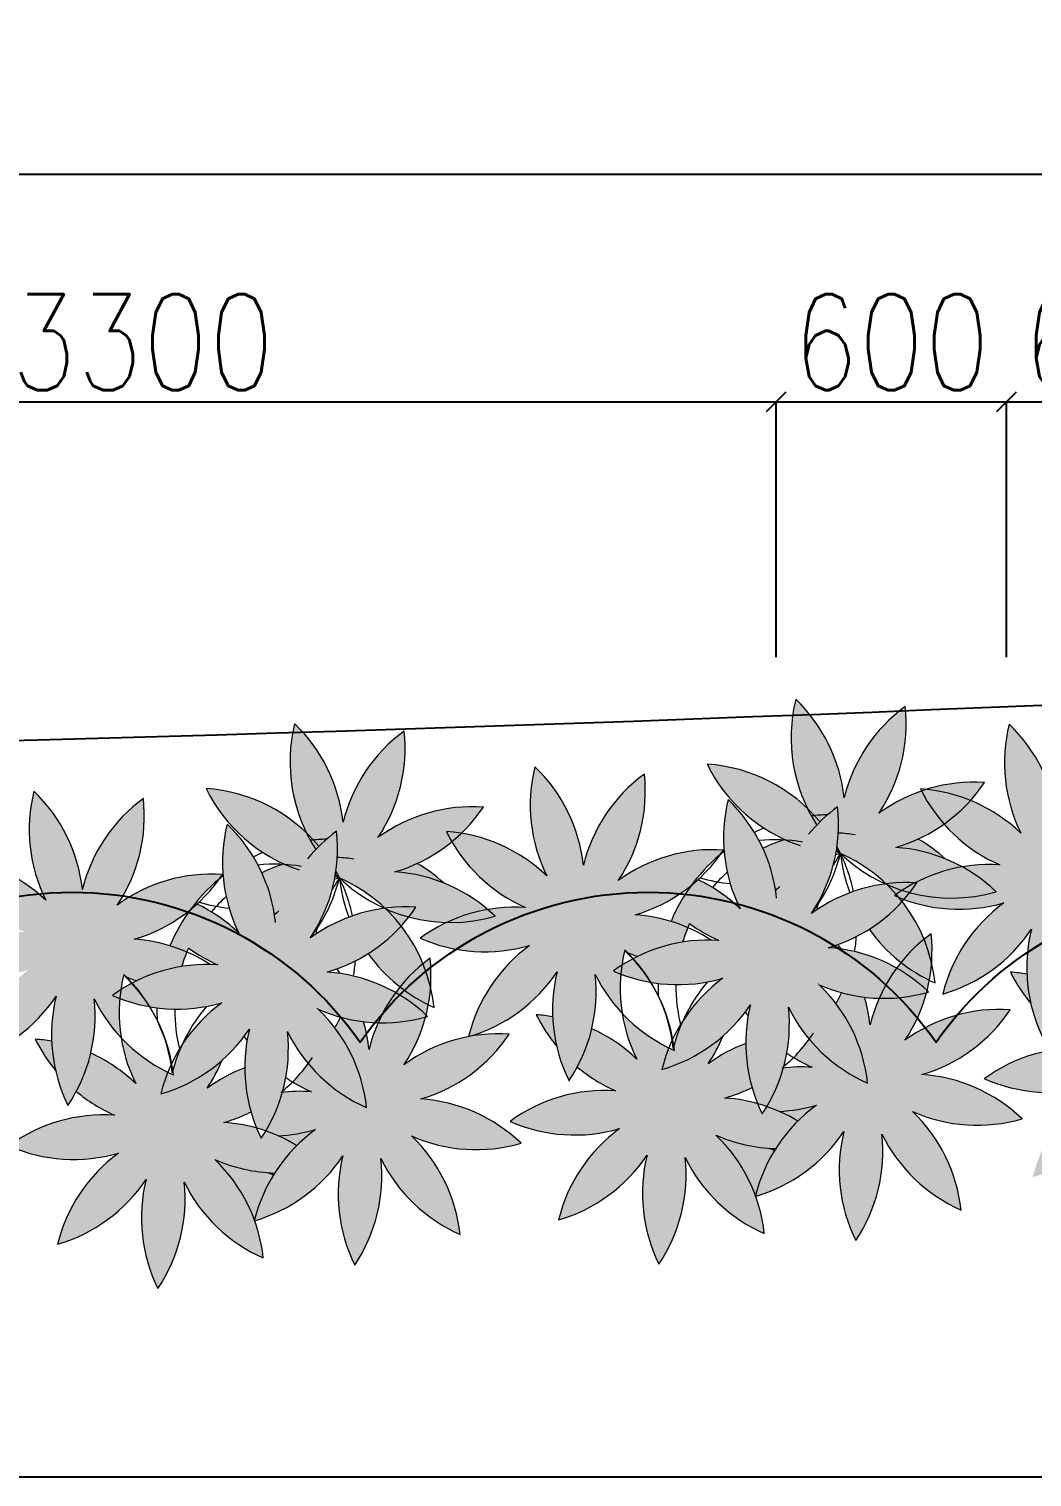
# Model space of a CAD drawing. Extents: x -32840 to 422982, y 280745 to 888746.
# Drawn here: x 80031 to 82644, y 877762 to 881533 of the extents above; entities that cross this region are included whole.
import ezdxf

# ---------------------------------------------------------------- set-up
doc = ezdxf.new("R2010")
doc.units = 0
doc.header["$LTSCALE"] = 1000
doc.header["$PDMODE"] = 3
doc.linetypes.add('CONTINOUS', pattern=[0])
doc.linetypes.add('HIDDEN', pattern=[0.375, 0.25, -0.125])
doc.layers.get('Defpoints').update_dxf_attribs({"linetype": 'HIDDEN'})
doc.layers.add('A-Dim grid', color=3, linetype='Continuous', transparency=0.5)
for name, color, linetype in [('a-drive(base)', 22, 'Continuous'), ('A-Rev', 31, 'Continuous'), ('A-WALL', 7, 'CONTINOUS')]:
    doc.layers.add(name, color=color, linetype=linetype)
doc.layers.add('X-SW$0$Xref-Color$0$12.shrubs & ground covers', color=254, linetype='Continuous', lineweight=0)
doc.styles.add('ROMANS', font='romans.shx', dxfattribs={"width": 0.8})
doc.dimstyles.new('A-Dim Grid', dxfattribs={"dimscale": 100, "dimtxt": 2.5, "dimasz": 0.5, "dimexe": 0, "dimexo": 0, "dimgap": 0.3, "dimtad": 1, "dimdec": 0, "dimlfac": -0.01, "dimzin": 3, "dimdsep": 46, "dimtxsty": 'ROMANS', "dimblk": 'OBLIQUE', "dimcen": 5, "dimclrd": 256, "dimclre": 8, "dimclrt": 4, "dimadec": 0, "dimazin": 0, "dimtfac": 1, "dimtdec": 0, "dimtix": 1, "dimtmove": 1, "dimatfit": 3, "dimfxl": 1, "dimfrac": 2, "dimtolj": 1, "dimtzin": 3, "dimlwd": -1, "dimarcsym": 0})

# ---------------------------------------------------------------- blocks, each defined once
blk = doc.blocks.new('A$C4a14b2df')
at = {"true_color": 0x4d9226}
h = blk.add_hatch(color=87, dxfattribs=at)
h.dxf.hatch_style = 1
h.paths.add_polyline_path([(4949, 10861.2, 0.054447), (4903.5, 10782.8, -0.097304), (4746.5, 10818.5, -0.000367), (4746.3, 10819.1, -0.177195), (4873.4, 10561.7, -0.176327), (4667.2, 10759.5, -0.162535), (4611, 10500.9, 0.01495), (4587.1, 10508.4, -0.158509), (4568.2, 10766.1, -0.176327), (4337.5, 10597.3, -0.035596), (4355.8, 10653.9, 0.009428), (4370.1, 10647.3, 0.006475), (4368.8, 10658, -0.041812), (4392, 10723.8, -0.092047), (4496.6, 10834.8, -0.113986), (4308.8, 10824.4, 0.046078), (4263, 10886, -0.138987), (4485.8, 10933.5, -0.052666), (4409.7, 10977.1, 0.006963), (4405.2, 10966.9, 0.027999), (4361.3, 10982.9, -0.05988), (4413.7, 11076.4, 0.014038), (4431.6, 11091.6, -0.080164), (4541.1, 11015.9, -0.176327), (4510.2, 11300.1, -0.093915), (4600.5, 11173.3, -0.036305), (4654.7, 11194.9, -0.004243), (4661.7, 11194.5, -0.176327), (4455.5, 11392.4, -0.176327), (4717, 11277, 0.029646), (4741.4, 11234, -0.042962), (4795.4, 11281.1, -0.176327), (4727.2, 11003.6, -0.12616), (4919.9, 11080.7, 0.002189), (4923.2, 11079.2, -0.036034), (4963.5, 11034.5, -0.138344), (4771, 10914.5, -0.112612)])
h.paths.add_polyline_path([(4903.1, 11264.6, -0.176327), (5177.5, 11344.3, -0.176327), (4946.9, 11175.6, -0.176327), (5208.3, 11060.2, -0.137211), (4983.3, 11058, 0.018694), (5001.6, 11083.3, 0.048129), (4921.4, 11080.9, 0.08601), (4802.6, 11159.9, 0.011626), (4793.7, 11177.1, 0.062453), (4795.4, 11281.1, 0.019904), (4769.4, 11260.4, 0.019159), (4735, 11258.6, 0.015456), (4717, 11277, -0.176327), (4686.1, 11561.1, -0.176327), (4812.3, 11304.7, -0.176327), (4971.3, 11542.1, -0.176327)])
h.paths.add_polyline_path([(4405.2, 10966.9, 0.025006), (4391.6, 10929.1, 0.074143), (4274.2, 10891.7, -0.016866), (4247.9, 10902, 0.005672), (4241.2, 10908.6, 0.024262), (4233.4, 10868.8, 0.015952), (4211.4, 10853.8, 0.012501), (4230.7, 10845.8, 0.06155), (4234.2, 10743.4, -0.074407), (4163.8, 10845.1, -0.176327), (4095.6, 10567.6, -0.176327), (4064.8, 10851.7, -0.176327), (3834.2, 10682.9, -0.176327), (3993.2, 10920.4, -0.176327), (3708, 10939.4, -0.176327), (3982.5, 11019, -0.176327), (3776.2, 11216.9, -0.176327), (4037.7, 11101.5, -0.176327), (4006.9, 11385.6, -0.176327), (4133, 11129.2, -0.176327), (4292, 11366.7, -0.176327), (4223.8, 11089.1, -0.176327), (4498.3, 11168.8, -0.007844), (4490.8, 11158, 0.062812), (4413.7, 11076.4, -0.09961), (4267.6, 11000.1, -0.085331)])
h.paths.add_polyline_path([(4599, 10482, 0.013408), (4611, 10500.9, -0.053419), (4691.5, 10463, 0.055149), (4634, 10391.3, -0.096485), (4478.2, 10426.7, -0.176327), (4604.4, 10170.2, -0.176327), (4398.1, 10368.1, -0.176327), (4329.9, 10090.5, -0.176327), (4299.1, 10374.6, -0.176327), (4068.5, 10205.9, -0.176327), (4227.5, 10443.3, -0.176327), (3942.3, 10462.3, -0.176327), (4216.8, 10542, -0.070394), (4117.3, 10603.8, 0.064099), (4155, 10703.6, -0.085123), (4272, 10624.5, -0.075089), (4234.2, 10743.4, 0.091085), (4355.8, 10653.9, 0.035596), (4337.5, 10597.3, 0.110208), (4497, 10684.9, -0.04954), (4458.1, 10612.1, -0.067048), (4556.1, 10665.4, 0.069654), (4572.4, 10550.7, -0.045431), (4501.9, 10523, -0.051885), (4587.1, 10508.4, 0.017333)])
h.paths.add_polyline_path([(5275.9, 10468.9, -0.176327), (4990.8, 10487.8, -0.176327), (5116.9, 10231.4, -0.176327), (4910.7, 10429.2, -0.176327), (4842.5, 10151.7, -0.176327), (4811.6, 10435.8, -0.17577), (4581.9, 10267.3, 0.11525), (4478.2, 10426.7, 0.096485), (4634, 10391.3, -0.055149), (4691.5, 10463, 0.053419), (4611, 10500.9, 0.065713), (4654.1, 10601.4, -0.045122), (4729.3, 10603.2, -0.032901), (4680.6, 10628.6, 0.037514), (4721.5, 10676.1, 0.115333), (4873.4, 10561.7, 0.136029), (4791, 10769.1, 0.019091), (4805.7, 10797.4, 0.036512), (4865.5, 10785.6, -0.044186), (4879.8, 10713.3, -0.043966), (4903.5, 10782.8, 0.074868), (5027, 10797.6, -0.082245), (4970.6, 10673.3, -0.176327), (5245.1, 10753, -0.176327), (5014.4, 10584.2, -0.176327)])
h.paths.add_polyline_path([(5028.4, 10802.9, -0.003301), (5027, 10797.6, -0.074868), (4903.5, 10782.8, -0.054447), (4949, 10861.2, -0.05915)])
h.paths.add_polyline_path([(5040.2, 10875.4, -0.027585), (5034.3, 10829.7, -0.052313), (4960.4, 10876, -0.051105), (5020.4, 10936.5, -0.038481)])
h.paths.add_polyline_path([(5020.4, 10936.5, 0.051105), (4960.4, 10876, -0.072007), (4877.7, 10962.6, 0.067302), (4963.5, 11034.5, -0.068141)])
h.paths.add_polyline_path([(5034.3, 10829.7, -0.016413), (5028.4, 10802.9, 0.05915), (4949, 10861.2, -0.011176), (4960.4, 10876, 0.052313)])
h.paths.add_polyline_path([(5040.2, 10875.4, 0.038481), (5020.4, 10936.5, -0.013967), (5038.8, 10950.8, -0.045213)])
h.paths.add_polyline_path([(4308.5, 10824.4, -0.048404), (4230.7, 10845.8, -0.013856), (4233.4, 10868.8, -0.019715), (4261.8, 10885.4, -0.046075)], flags=17)
h.paths.add_polyline_path([(4230.7, 10845.8, -0.012501), (4211.4, 10853.8, -0.015952), (4233.4, 10868.8, 0.013856)], flags=17)
h.paths.add_polyline_path([(4063.4, 10658, -0.058514), (4010.5, 10739.8, -0.025668), (4053.1, 10734.8, 0.046469)], flags=17)
h.paths.add_polyline_path([(4749.4, 11242.1, 0.013105), (4735, 11258.6, -0.019159), (4769.4, 11260.4, 0.0162)], flags=17)
h.paths.add_polyline_path([(4749.4, 11242.1, 0.006836), (4741.4, 11234, -0.01663), (4727.1, 11257.8, -0.004466), (4735, 11258.6, -0.013105)], flags=17)
h.paths.add_polyline_path([(4963.5, 11034.5, 0.036034), (4923.2, 11079.2, 0.038192), (4983.3, 11058, -0.018371)])
h.paths.add_polyline_path([(4983.3, 11058, -0.038192), (4923.2, 11079.2, 0.001468), (4921.4, 11080.9, -0.048129), (5001.6, 11083.3, -0.018694)], flags=17)
h.paths.add_polyline_path([(5075.2, 11146.2, 0.079114), (4947.2, 11175.5, 0.000091), (4947, 11175.6, 0.037365), (5005.4, 11197.4, -0.048342)], flags=17)
h = blk.add_hatch(color=87, dxfattribs=at)
h.dxf.hatch_style = 1
h.paths.add_polyline_path([(3713.9, 10750.4, 0.054447), (3668.4, 10671.9, -0.097304), (3511.3, 10707.6, -0.000367), (3511.1, 10708.2, -0.177195), (3638.3, 10450.8, -0.176327), (3432, 10648.7, -0.162535), (3375.8, 10390.1, 0.01495), (3352, 10397.5, -0.158509), (3333, 10655.2, -0.176327), (3102.4, 10486.5, -0.035596), (3120.6, 10543, 0.009428), (3134.9, 10536.4, 0.006475), (3133.6, 10547.1, -0.041812), (3156.8, 10612.9, -0.092047), (3261.4, 10723.9, -0.113986), (3073.6, 10713.5, 0.046078), (3027.8, 10775.2, -0.138987), (3250.7, 10822.6, -0.052666), (3174.5, 10866.3, 0.006963), (3170.1, 10856, 0.027999), (3126.2, 10872.1, -0.05988), (3178.6, 10965.5, 0.014038), (3196.4, 10980.8, -0.080164), (3305.9, 10905.1, -0.176327), (3275.1, 11189.2, -0.093915), (3365.3, 11062.5, -0.036305), (3419.5, 11084.1, -0.004243), (3426.6, 11083.7, -0.176327), (3220.3, 11281.5, -0.176327), (3481.8, 11166.1, 0.029646), (3506.2, 11123.1, -0.042962), (3560.2, 11170.2, -0.176327), (3492, 10892.7, -0.12616), (3684.7, 10969.8, 0.002189), (3688, 10968.3, -0.036034), (3728.3, 10923.7, -0.138344), (3535.8, 10803.6, -0.112612)])
h.paths.add_polyline_path([(3667.9, 11153.8, -0.176327), (3942.4, 11233.5, -0.176327), (3711.7, 11064.7, -0.176327), (3973.2, 10949.3, -0.137211), (3748.1, 10947.1, 0.018694), (3766.5, 10972.4, 0.048129), (3686.3, 10970, 0.08601), (3567.5, 11049, 0.011626), (3558.5, 11066.3, 0.062453), (3560.2, 11170.2, 0.019904), (3534.2, 11149.5, 0.019159), (3499.9, 11147.7, 0.015456), (3481.8, 11166.1, -0.176327), (3451, 11450.3, -0.176327), (3577.1, 11193.8, -0.176327), (3736.1, 11431.3, -0.176327)])
h.paths.add_polyline_path([(3170.1, 10856, 0.025006), (3156.4, 10818.2, 0.074143), (3039, 10780.9, -0.016866), (3012.8, 10791.1, 0.005672), (3006, 10797.7, 0.024262), (2998.2, 10758, 0.015952), (2976.2, 10742.9, 0.012501), (2995.6, 10735, 0.06155), (2999.1, 10632.6, -0.074407), (2928.7, 10734.2, -0.176327), (2860.5, 10456.7, -0.176327), (2829.6, 10740.8, -0.176327), (2599, 10572.1, -0.176327), (2758, 10809.5, -0.176327), (2472.9, 10828.5, -0.176327), (2747.3, 10908.2, -0.176327), (2541.1, 11106, -0.176327), (2802.5, 10990.7, -0.176327), (2771.7, 11274.8, -0.176327), (2897.9, 11018.3, -0.176327), (3056.9, 11255.8, -0.176327), (2988.7, 10978.3, -0.176327), (3263.1, 11058, -0.007844), (3255.6, 11047.2, 0.062812), (3178.6, 10965.5, -0.09961), (3032.5, 10889.2, -0.085331)])
h.paths.add_polyline_path([(3363.8, 10371.1, 0.013408), (3375.8, 10390.1, -0.053419), (3456.3, 10352.1, 0.055149), (3398.8, 10280.4, -0.096485), (3243.1, 10315.8, -0.176327), (3369.2, 10059.4, -0.176327), (3163, 10257.2, -0.176327), (3094.8, 9979.7, -0.176327), (3063.9, 10263.8, -0.176327), (2833.3, 10095, -0.176327), (2992.3, 10332.5, -0.176327), (2707.2, 10351.5, -0.176327), (2981.6, 10431.2, -0.070394), (2882.2, 10493, 0.064099), (2919.8, 10592.8, -0.085123), (3036.8, 10513.6, -0.075089), (2999.1, 10632.6, 0.091085), (3120.6, 10543, 0.035596), (3102.4, 10486.5, 0.110208), (3261.9, 10574.1, -0.04954), (3222.9, 10501.2, -0.067048), (3320.9, 10554.5, 0.069654), (3337.3, 10439.8, -0.045431), (3266.7, 10412.2, -0.051885), (3352, 10397.5, 0.017333)])
h.paths.add_polyline_path([(4040.7, 10358, -0.176327), (3755.6, 10377, -0.176327), (3881.7, 10120.6, -0.176327), (3675.5, 10318.4, -0.176327), (3607.3, 10040.9, -0.176327), (3576.5, 10325, -0.17577), (3346.7, 10156.5, 0.11525), (3243.1, 10315.8, 0.096485), (3398.8, 10280.4, -0.055149), (3456.3, 10352.1, 0.053419), (3375.8, 10390.1, 0.065713), (3418.9, 10490.6, -0.045122), (3494.1, 10492.3, -0.032901), (3445.5, 10517.8, 0.037514), (3486.3, 10565.2, 0.115333), (3638.3, 10450.8, 0.136029), (3555.8, 10658.2, 0.019091), (3570.5, 10686.5, 0.036512), (3630.3, 10674.8, -0.044186), (3644.7, 10602.5, -0.043966), (3668.4, 10671.9, 0.074868), (3791.9, 10686.8, -0.082245), (3735.5, 10562.4, -0.176327), (4009.9, 10642.1, -0.176327), (3779.3, 10473.4, -0.176327)])
h.paths.add_polyline_path([(3793.3, 10692.1, -0.003301), (3791.9, 10686.8, -0.074868), (3668.4, 10671.9, -0.054447), (3713.9, 10750.4, -0.05915)])
h.paths.add_polyline_path([(3805, 10764.6, -0.027585), (3799.1, 10718.9, -0.052313), (3725.3, 10765.2, -0.051105), (3785.2, 10825.7, -0.038481)])
h.paths.add_polyline_path([(3785.2, 10825.7, 0.051105), (3725.3, 10765.2, -0.072007), (3642.6, 10851.7, 0.067302), (3728.3, 10923.7, -0.068141)])
h.paths.add_polyline_path([(3799.1, 10718.9, -0.016413), (3793.3, 10692.1, 0.05915), (3713.9, 10750.4, -0.011176), (3725.3, 10765.2, 0.052313)])
h.paths.add_polyline_path([(3805, 10764.6, 0.038481), (3785.2, 10825.7, -0.013967), (3803.7, 10840, -0.045213)])
h.paths.add_polyline_path([(3073.4, 10713.5, -0.048404), (2995.6, 10735, -0.013856), (2998.2, 10758, -0.019715), (3026.7, 10774.6, -0.046075)], flags=17)
h.paths.add_polyline_path([(2995.6, 10735, -0.012501), (2976.2, 10742.9, -0.015952), (2998.2, 10758, 0.013856)], flags=17)
h.paths.add_polyline_path([(2828.3, 10547.2, -0.058514), (2775.4, 10629, -0.025668), (2817.9, 10624, 0.046469)], flags=17)
h.paths.add_polyline_path([(3514.3, 11131.2, 0.013105), (3499.9, 11147.7, -0.019159), (3534.2, 11149.5, 0.0162)], flags=17)
h.paths.add_polyline_path([(3514.3, 11131.2, 0.006836), (3506.2, 11123.1, -0.01663), (3491.9, 11146.9, -0.004466), (3499.9, 11147.7, -0.013105)], flags=17)
h.paths.add_polyline_path([(3728.3, 10923.7, 0.036034), (3688, 10968.3, 0.038192), (3748.1, 10947.1, -0.018371)])
h.paths.add_polyline_path([(3748.1, 10947.1, -0.038192), (3688, 10968.3, 0.001468), (3686.3, 10970, -0.048129), (3766.5, 10972.4, -0.018694)], flags=17)
h.paths.add_polyline_path([(3840.1, 11035.4, 0.079114), (3712, 11064.7, 0.000091), (3711.9, 11064.7, 0.037365), (3770.3, 11086.6, -0.048342)], flags=17)
h = blk.add_hatch(color=87, dxfattribs=at)
h.dxf.hatch_style = 1
h.paths.add_polyline_path([(2408.8, 10686.8, 0.054447), (2363.3, 10608.3, -0.097304), (2206.2, 10644, -0.000367), (2206.1, 10644.6, -0.177195), (2333.2, 10387.2, -0.176327), (2127, 10585.1, -0.162535), (2070.8, 10326.5, 0.01495), (2046.9, 10334, -0.158509), (2028, 10591.7, -0.176327), (1797.3, 10422.9, -0.035596), (1815.6, 10479.4, 0.009428), (1829.9, 10472.8, 0.006475), (1828.6, 10483.6, -0.041812), (1851.8, 10549.3, -0.092047), (1956.3, 10660.4, -0.113986), (1768.6, 10649.9, 0.046078), (1722.8, 10711.6, -0.138987), (1945.6, 10759, -0.052666), (1869.5, 10802.7, 0.006963), (1865, 10792.4, 0.027999), (1821.1, 10808.5, -0.05988), (1873.5, 10901.9, 0.014038), (1891.3, 10917.2, -0.080164), (2000.9, 10841.5, -0.176327), (1970, 11125.6, -0.093915), (2060.3, 10998.9, -0.036305), (2114.4, 11020.5, -0.004243), (2121.5, 11020.1, -0.176327), (1915.3, 11217.9, -0.176327), (2176.7, 11102.6, 0.029646), (2201.2, 11059.5, -0.042962), (2255.2, 11106.6, -0.176327), (2187, 10829.1, -0.12616), (2379.6, 10906.2, 0.002189), (2383, 10904.7, -0.036034), (2423.3, 10860.1, -0.138344), (2230.8, 10740.1, -0.112612)])
h.paths.add_polyline_path([(2362.9, 11090.2, -0.176327), (2637.3, 11169.9, -0.176327), (2406.7, 11001.1, -0.176327), (2668.1, 10885.7, -0.137211), (2443.1, 10883.5, 0.018694), (2461.4, 10908.8, 0.048129), (2381.2, 10906.4, 0.08601), (2262.4, 10985.5, 0.011626), (2253.4, 11002.7, 0.062453), (2255.2, 11106.6, 0.019904), (2229.2, 11085.9, 0.019159), (2194.8, 11084.1, 0.015456), (2176.7, 11102.6, -0.176327), (2145.9, 11386.7, -0.176327), (2272.1, 11130.2, -0.176327), (2431.1, 11367.7, -0.176327)])
h.paths.add_polyline_path([(1865, 10792.4, 0.025006), (1851.4, 10754.6, 0.074143), (1734, 10717.3, -0.016866), (1707.7, 10727.5, 0.005672), (1700.9, 10734.2, 0.024262), (1693.2, 10694.4, 0.015952), (1671.2, 10679.3, 0.012501), (1690.5, 10671.4, 0.06155), (1694, 10569, -0.074407), (1623.6, 10670.6, -0.176327), (1555.4, 10393.1, -0.176327), (1524.6, 10677.2, -0.176327), (1294, 10508.5, -0.176327), (1453, 10745.9, -0.176327), (1167.8, 10764.9, -0.176327), (1442.3, 10844.6, -0.176327), (1236, 11042.4, -0.176327), (1497.5, 10927.1, -0.176327), (1466.7, 11211.2, -0.176327), (1592.8, 10954.7, -0.176327), (1751.8, 11192.2, -0.176327), (1683.6, 10914.7, -0.176327), (1958.1, 10994.4, -0.007844), (1950.6, 10983.6, 0.062812), (1873.5, 10901.9, -0.09961), (1727.4, 10825.6, -0.085331)])
h.paths.add_polyline_path([(2058.8, 10307.5, 0.013408), (2070.8, 10326.5, -0.053419), (2151.3, 10288.5, 0.055149), (2093.8, 10216.9, -0.096485), (1938, 10252.2, -0.176327), (2064.1, 9995.8, -0.176327), (1857.9, 10193.6, -0.176327), (1789.7, 9916.1, -0.176327), (1758.9, 10200.2, -0.176327), (1528.2, 10031.4, -0.176327), (1687.3, 10268.9, -0.176327), (1402.1, 10287.9, -0.176327), (1676.5, 10367.6, -0.070394), (1577.1, 10429.4, 0.064099), (1614.8, 10529.2, -0.085123), (1731.8, 10450, -0.075089), (1694, 10569, 0.091085), (1815.6, 10479.4, 0.035596), (1797.3, 10422.9, 0.110208), (1956.8, 10510.5, -0.04954), (1917.9, 10437.7, -0.067048), (2015.9, 10490.9, 0.069654), (2032.2, 10376.2, -0.045431), (1961.7, 10348.6, -0.051885), (2046.9, 10334, 0.017333)])
h.paths.add_polyline_path([(2735.7, 10294.4, -0.176327), (2450.5, 10313.4, -0.176327), (2576.7, 10057, -0.176327), (2370.5, 10254.8, -0.176327), (2302.2, 9977.3, -0.176327), (2271.4, 10261.4, -0.17577), (2041.7, 10092.9, 0.11525), (1938, 10252.2, 0.096485), (2093.8, 10216.9, -0.055149), (2151.3, 10288.5, 0.053419), (2070.8, 10326.5, 0.065713), (2113.9, 10427, -0.045122), (2189.1, 10428.8, -0.032901), (2140.4, 10454.2, 0.037514), (2181.3, 10501.6, 0.115333), (2333.2, 10387.2, 0.136029), (2250.8, 10594.6, 0.019091), (2265.5, 10622.9, 0.036512), (2325.2, 10611.2, -0.044186), (2339.6, 10538.9, -0.043966), (2363.3, 10608.3, 0.074868), (2486.8, 10623.2, -0.082245), (2430.4, 10498.8, -0.176327), (2704.9, 10578.5, -0.176327), (2474.2, 10409.8, -0.176327)])
h.paths.add_polyline_path([(2488.2, 10628.5, -0.003301), (2486.8, 10623.2, -0.074868), (2363.3, 10608.3, -0.054447), (2408.8, 10686.8, -0.05915)])
h.paths.add_polyline_path([(2500, 10701, -0.027585), (2494.1, 10655.3, -0.052313), (2420.2, 10701.6, -0.051105), (2480.2, 10762.1, -0.038481)])
h.paths.add_polyline_path([(2480.2, 10762.1, 0.051105), (2420.2, 10701.6, -0.072007), (2337.5, 10788.1, 0.067302), (2423.3, 10860.1, -0.068141)])
h.paths.add_polyline_path([(2494.1, 10655.3, -0.016413), (2488.2, 10628.5, 0.05915), (2408.8, 10686.8, -0.011176), (2420.2, 10701.6, 0.052313)])
h.paths.add_polyline_path([(2500, 10701, 0.038481), (2480.2, 10762.1, -0.013967), (2498.6, 10776.4, -0.045213)])
h.paths.add_polyline_path([(1768.3, 10650, -0.048404), (1690.5, 10671.4, -0.013856), (1693.2, 10694.4, -0.019715), (1721.6, 10711, -0.046075)], flags=17)
h.paths.add_polyline_path([(1690.5, 10671.4, -0.012501), (1671.2, 10679.3, -0.015952), (1693.2, 10694.4, 0.013856)], flags=17)
h.paths.add_polyline_path([(1523.2, 10483.6, -0.058514), (1470.3, 10565.4, -0.025668), (1512.9, 10560.4, 0.046469)], flags=17)
h.paths.add_polyline_path([(2209.2, 11067.6, 0.013105), (2194.8, 11084.1, -0.019159), (2229.2, 11085.9, 0.0162)], flags=17)
h.paths.add_polyline_path([(2209.2, 11067.6, 0.006836), (2201.2, 11059.5, -0.01663), (2186.8, 11083.3, -0.004466), (2194.8, 11084.1, -0.013105)], flags=17)
h.paths.add_polyline_path([(2423.3, 10860.1, 0.036034), (2383, 10904.7, 0.038192), (2443.1, 10883.5, -0.018371)])
h.paths.add_polyline_path([(2443.1, 10883.5, -0.038192), (2383, 10904.7, 0.001468), (2381.2, 10906.4, -0.048129), (2461.4, 10908.8, -0.018694)], flags=17)
h.paths.add_polyline_path([(2535, 10971.8, 0.079114), (2407, 11001.1, 0.000091), (2406.8, 11001.2, 0.037365), (2465.2, 11023, -0.048342)], flags=17)
for p in [(10253.2, 9425.4), (1500, 9425.4)]:
    blk.add_line(p, (1300, 9425.4))
at = {"layer": 'X-SW$0$Xref-Color$0$12.shrubs & ground covers'}
for centre, radius, start, end in [((3856.7, 11350.5), 417.8, 166.1924, 212.9848), ((3161.8, 11148.8), 417.8, 6.1924, 46.1924), ((3982.8, 11094.1), 417.8, 126.1924, 166.1924), ((3320.8, 11386.2), 417.8, 326.1924, 6.1924), ((2551.6, 11287), 417.8, 166.1924, 212.9848), ((1856.7, 11085.2), 417.8, 6.1924, 46.1924), ((2677.8, 11030.5), 417.8, 126.1924, 166.1924), ((2015.7, 11322.6), 417.8, 326.1924, 6.1924), ((4412.6, 11285.9), 417.8, 166.1924, 206.1924), ((3717.7, 11084.1), 417.8, 6.1924, 46.1924), ((3177.4, 11175.1), 417.8, 166.1924, 206.1924), ((2482.5, 10973.3), 417.8, 6.1924, 46.1924), ((3192.6, 10864.6), 417.8, 39.6471, 86.1924), ((3595.2, 11465.9), 417.8, 206.1924, 251.4986), ((3303.6, 10918.6), 417.8, 126.1924, 166.1924), ((2641.5, 11210.7), 417.8, 326.1924, 6.1924), ((1872.4, 11111.5), 417.8, 166.1924, 206.1924), ((1177.5, 10909.7), 417.8, 6.1924, 46.1924), ((1887.5, 10801.1), 417.8, 39.6471, 86.1924), ((2290.2, 11402.3), 417.8, 206.1924, 251.4986), ((3914.6, 10816.6), 417.8, 86.1924, 126.1924), ((3595.2, 11465.9), 417.8, 286.1924, 326.1924), ((3748.5, 10800), 417.8, 46.1924, 86.1924), ((4151.1, 11401.3), 417.8, 206.1924, 246.1924), ((1998.5, 10855), 417.8, 126.1924, 166.1924), ((1336.5, 11147.1), 417.8, 326.1924, 6.1924), ((2609.6, 10753), 417.8, 86.1924, 126.1924), ((2290.2, 11402.3), 417.8, 286.1924, 326.1924), ((3680.8, 11089.5), 417.8, 166.1924, 206.1924), ((2985.9, 10887.7), 417.8, 6.1924, 46.1924), ((3806.9, 10833.1), 417.8, 126.1924, 140.4795), ((3144.9, 11125.2), 417.8, 326.1924, 6.1924), ((2375.7, 11025.9), 417.8, 166.1924, 206.1924), ((1680.8, 10824.1), 417.8, 6.1924, 46.1924), ((3541, 10700.8), 448.7, 90.8641, 96.278), ((2501.9, 10769.5), 417.8, 126.1924, 140.4795), ((2235.9, 10637.3), 448.7, 90.8641, 96.278), ((1839.8, 11061.6), 417.8, 326.1924, 6.1924), ((2513.3, 10689.2), 417.8, 46.1924, 86.1924), ((2916, 11290.4), 417.8, 206.1924, 246.1924), ((3541, 10700.8), 448.7, 112.6188, 116.1148), ((3541, 10700.8), 402, 107.0448, 115.9029), ((3541, 10700.8), 402, 80.7608, 86.9948), ((3541, 10700.8), 448.7, 48.1985, 59.269), ((2235.9, 10637.3), 448.7, 112.6188, 116.1148), ((3235.4, 10641.1), 417.8, 86.1924, 126.1924), ((2916, 11290.4), 417.8, 286.1924, 326.1924), ((3541, 10700.8), 448.7, 128.0321, 157.5658), ((3398.8, 10666.8), 417.8, 80.3349, 95.9472), ((3161.8, 11148.8), 417.8, 322.1588, 346.1924), ((3914.6, 10816.6), 417.8, 146.1924, 151.1203), ((3684, 10647.8), 417.8, 106.1924, 107.9903), ((3398.8, 10666.8), 417.8, 6.1924, 67.8257), ((3856.7, 11350.5), 417.8, 224.2464, 286.1924), ((3192.6, 10864.6), 417.8, 11.8096, 28.8567), ((3982.8, 11094.1), 417.8, 186.1924, 200.6655), ((3684, 10647.8), 417.8, 46.1924, 86.1924), ((3541, 10700.8), 402, 64.8221, 64.843), ((1208.3, 10625.6), 417.8, 46.1924, 86.1924), ((2093.8, 10603.2), 417.8, 80.3349, 95.9472), ((2235.9, 10637.3), 402, 107.0448, 115.9029), ((2235.9, 10637.3), 402, 80.7608, 86.9948), ((2235.9, 10637.3), 448.7, 48.1985, 59.269), ((3954.7, 10602.2), 417.8, 86.1924, 126.1924), ((1930.3, 10577.5), 417.8, 86.1924, 126.1924), ((1610.9, 11226.8), 417.8, 286.1924, 326.1924), ((2235.9, 10637.3), 448.7, 128.0321, 157.5658), ((1856.7, 11085.2), 417.8, 322.1588, 346.1924), ((2609.6, 10753), 417.8, 146.1924, 151.1203), ((2378.9, 10584.2), 417.8, 106.1924, 107.9903), ((2093.8, 10603.2), 417.8, 6.1924, 67.8257), ((2551.6, 11287), 417.8, 224.2464, 286.1924), ((1887.5, 10801.1), 417.8, 11.8096, 28.8567), ((2677.8, 11030.5), 417.8, 186.1924, 200.6655), ((2378.9, 10584.2), 417.8, 46.1924, 86.1924), ((2235.9, 10637.3), 402, 64.8221, 64.843), ((3016.7, 10603.6), 417.8, 46.1924, 64.5255), ((3320.8, 11386.2), 417.8, 253.4542, 264.4465), ((3541, 10700.8), 402, 131.8658, 139.7829), ((3738.7, 10555.5), 417.8, 86.1924, 126.1924), ((3419.3, 11204.9), 417.8, 286.1924, 326.1924), ((2235.9, 10637.3), 402, 131.8658, 139.7829), ((3684, 10647.8), 417.8, 130.9929, 133.0964), ((3876.7, 11321.6), 417.8, 246.1924, 286.1924), ((1711.7, 10540), 417.8, 46.1924, 64.5255), ((2015.7, 11322.6), 417.8, 253.4542, 264.4465), ((2378.9, 10584.2), 417.8, 130.9929, 133.0964), ((2433.7, 10491.9), 417.8, 86.1924, 126.1924), ((2114.3, 11141.3), 417.8, 286.1924, 326.1924), ((2719.6, 10491.3), 417.8, 86.1924, 126.1924), ((3914.6, 10816.6), 417.8, 165.1904, 168.1609), ((4239.9, 10583.2), 417.8, 126.1924, 166.1924), ((2609.6, 10753), 417.8, 165.1904, 168.1609), ((3004.7, 10472.4), 417.8, 57.1825, 86.1924), ((3541, 10700.8), 402, 155.6997, 163.0252), ((3419.3, 11204.9), 417.8, 234.1335, 246.1924), ((1699.7, 10408.8), 417.8, 57.1825, 86.1924), ((2641.5, 11210.7), 417.8, 246.1924, 286.1924), ((3222.9, 10405.8), 417.8, 86.1924, 126.1924), ((3192.6, 10864.6), 417.8, 350.1741, 355.6122), ((3982.8, 11094.1), 417.8, 215.4665, 246.1924), ((4050.4, 10502.8), 417.8, 126.1924, 166.1924), ((3388.3, 10794.9), 417.8, 326.1924, 6.1924), ((3717.7, 11084.1), 417.8, 286.1924, 326.1924), ((4470.5, 10752), 417.8, 166.1924, 206.1924), ((2235.9, 10637.3), 402, 155.6997, 163.0252), ((2114.3, 11141.3), 417.8, 234.1335, 246.1924), ((2677.8, 11030.5), 417.8, 215.4665, 246.1924), ((3004.7, 10472.4), 417.8, 126.1924, 166.1924), ((3411.7, 10698), 417.8, 166.1924, 206.1924), ((2716.8, 10496.2), 417.8, 6.1924, 46.1924), ((2719.6, 10491.3), 417.8, 6.1924, 46.1924), ((3177.4, 11175.1), 417.8, 246.1924, 250.6528), ((3508.1, 10386.8), 417.8, 46.1924, 86.1924), ((3229.3, 10557.4), 417.8, 35.4997, 37.498), ((1917.9, 10342.2), 417.8, 86.1924, 126.1924), ((1924.3, 10493.8), 417.8, 35.4997, 37.498), ((1887.5, 10801.1), 417.8, 350.1741, 355.6122), ((2745.3, 10439.2), 417.8, 126.1924, 166.1924), ((2083.3, 10731.3), 417.8, 326.1924, 6.1924), ((2106.7, 10634.4), 417.8, 166.1924, 206.1924), ((1411.7, 10432.7), 417.8, 6.1924, 46.1924), ((1414.5, 10427.7), 417.8, 6.1924, 46.1924), ((1872.4, 11111.5), 417.8, 246.1924, 250.6528), ((2203, 10323.2), 417.8, 46.1924, 86.1924), ((2482.5, 10973.3), 417.8, 286.1924, 326.1924), ((3235.4, 10641.1), 417.8, 166.1924, 206.1924), ((2513.3, 10689.2), 417.8, 326.1924, 6.1924), ((3303.6, 10918.6), 417.8, 206.1924, 246.1924), ((3144.9, 11125.2), 417.8, 246.1924, 286.1924), ((3541, 10700.8), 448.7, 178.7419, 182.8713), ((3508.1, 10386.8), 417.8, 126.1924, 166.1924), ((3537.8, 10441.6), 417.8, 139.2237, 166.1924), ((3924.2, 10759.2), 417.8, 186.7816, 186.9853), ((3914.6, 10816.6), 417.8, 195.0327, 195.1169), ((4385.4, 10924.2), 417.8, 206.1924, 219.5875), ((3982.8, 10323), 417.8, 80.311, 86.1924), ((1177.5, 10909.7), 417.8, 286.1924, 326.1924), ((1930.3, 10577.5), 417.8, 166.1924, 206.1924), ((1208.3, 10625.6), 417.8, 326.1924, 6.1924), ((1998.5, 10855), 417.8, 206.1924, 246.1924), ((1839.8, 11061.6), 417.8, 246.1924, 286.1924), ((3541, 10700.8), 402, 179.0629, 194.4097), ((3222.9, 10405.8), 417.8, 6.1924, 46.1924), ((3680.8, 11089.5), 417.8, 246.1924, 286.1924), ((3192.6, 10864.6), 417.8, 330.39, 334.7648), ((3229.3, 10557.4), 417.8, 6.1924, 16.3124), ((2235.9, 10637.3), 448.7, 178.7419, 182.8713), ((2203, 10323.2), 417.8, 126.1924, 166.1924), ((2232.8, 10378), 417.8, 139.2237, 166.1924), ((2235.9, 10637.3), 402, 179.0629, 194.4097), ((2619.2, 10695.6), 417.8, 186.7816, 186.9853), ((2609.6, 10753), 417.8, 195.0327, 195.1169), ((1917.9, 10342.2), 417.8, 6.1924, 46.1924), ((2375.7, 11025.9), 417.8, 246.1924, 286.1924), ((2985.9, 10887.7), 417.8, 286.1924, 326.1924), ((3662.8, 10874.6), 417.8, 214.7674, 216.4995), ((3738.7, 10555.5), 417.8, 166.1924, 206.1924), ((3016.7, 10603.6), 417.8, 326.1924, 6.1924), ((3806.9, 10833.1), 417.8, 206.1924, 246.1924), ((3982.2, 10225.3), 417.8, 86.1924, 126.1924), ((3662.8, 10874.6), 417.8, 286.1924, 326.1924), ((1887.5, 10801.1), 417.8, 330.39, 334.7648), ((1924.3, 10493.8), 417.8, 6.1924, 16.3124), ((3150.2, 10813.4), 417.8, 206.1924, 219.5875), ((2747.6, 10212.1), 417.8, 80.311, 86.1924), ((1845.2, 10749.8), 417.8, 206.1924, 219.5875), ((1442.6, 10148.5), 417.8, 80.311, 86.1924), ((1680.8, 10824.1), 417.8, 286.1924, 326.1924), ((2357.7, 10811), 417.8, 214.7674, 216.4995), ((2433.7, 10491.9), 417.8, 166.1924, 206.1924), ((1711.7, 10540), 417.8, 326.1924, 6.1924), ((2501.9, 10769.5), 417.8, 206.1924, 246.1924), ((2677.1, 10161.7), 417.8, 86.1924, 126.1924), ((2357.7, 10811), 417.8, 286.1924, 326.1924), ((2747.6, 10212.1), 417.8, 46.1924, 65.6542), ((2875.8, 10733.7), 417.8, 326.1924, 337.537), ((3150.2, 10813.4), 417.8, 310.2081, 326.1924), ((1442.6, 10148.5), 417.8, 46.1924, 65.6542), ((3469.6, 10164.1), 417.8, 110.8491, 126.1924), ((3662.8, 10874.6), 417.8, 235.7746, 246.1924), ((4189, 10125.2), 417.8, 86.1924, 126.1924), ((1570.7, 10670.1), 417.8, 326.1924, 337.537), ((2164.6, 10100.5), 417.8, 110.8491, 126.1924), ((1845.2, 10749.8), 417.8, 310.2081, 326.1924), ((3150.2, 10813.4), 417.8, 230.0858, 246.1924), ((3466.4, 10075.5), 417.8, 86.1924, 97.0895), ((2357.7, 10811), 417.8, 235.7746, 246.1924), ((3751.5, 10056.5), 417.8, 46.1924, 86.1924), ((4111, 10844.6), 417.8, 246.1924, 286.1924), ((1845.2, 10749.8), 417.8, 230.0858, 246.1924), ((2161.3, 10011.9), 417.8, 86.1924, 97.0895), ((2446.5, 9992.9), 417.8, 46.1924, 86.1924), ((2953.9, 10014.3), 417.8, 86.1924, 126.1924), ((3150.2, 10813.4), 417.8, 286.1924, 296.5972), ((3239, 9995.3), 417.8, 58.6548, 86.1924), ((1648.8, 9950.7), 417.8, 86.1924, 126.1924), ((1845.2, 10749.8), 417.8, 286.1924, 296.5972), ((3751.5, 10056.5), 417.8, 126.1924, 166.1924), ((3388.3, 10794.9), 417.8, 272.6504, 286.1924), ((3924.2, 10759.2), 417.8, 246.1924, 286.1924), ((3466.4, 10075.5), 417.8, 6.1924, 46.1924), ((1934, 9931.7), 417.8, 58.6548, 86.1924), ((2875.8, 10733.7), 417.8, 246.1924, 286.1924), ((3239, 9995.3), 417.8, 126.1924, 166.1924), ((2446.5, 9992.9), 417.8, 126.1924, 166.1924), ((2083.3, 10731.3), 417.8, 272.6504, 286.1924), ((2619.2, 10695.6), 417.8, 246.1924, 286.1924), ((2161.3, 10011.9), 417.8, 6.1924, 46.1924), ((2953.9, 10014.3), 417.8, 6.1924, 46.1924), ((3411.7, 10698), 417.8, 246.1924, 268.2369), ((3229.3, 10557.4), 417.8, 286.1924, 326.1924), ((3982.2, 10225.3), 417.8, 166.1924, 206.1924), ((3260.2, 10273.3), 417.8, 326.1924, 6.1924), ((4050.4, 10502.8), 417.8, 206.1924, 246.1924), ((1570.7, 10670.1), 417.8, 246.1924, 286.1924), ((1934, 9931.7), 417.8, 126.1924, 166.1924), ((1924.3, 10493.8), 417.8, 286.1924, 326.1924), ((2677.1, 10161.7), 417.8, 166.1924, 206.1924), ((2716.8, 10496.2), 417.8, 286.1924, 326.1924), ((3469.6, 10164.1), 417.8, 166.1924, 206.1924), ((2747.6, 10212.1), 417.8, 326.1924, 6.1924), ((3537.8, 10441.6), 417.8, 206.1924, 246.1924), ((3541, 10700.8), 448.7, 249.2031, 251.1703), ((1648.8, 9950.7), 417.8, 6.1924, 46.1924), ((2106.7, 10634.4), 417.8, 246.1924, 268.2369), ((2235.9, 10637.3), 448.7, 249.2031, 251.1703), ((1955.1, 10209.7), 417.8, 326.1924, 6.1924), ((2745.3, 10439.2), 417.8, 206.1924, 246.1924), ((1411.7, 10432.7), 417.8, 286.1924, 326.1924), ((2164.6, 10100.5), 417.8, 166.1924, 206.1924), ((1442.6, 10148.5), 417.8, 326.1924, 6.1924), ((2232.8, 10378), 417.8, 206.1924, 246.1924)]:
    blk.add_arc(centre, radius, start, end, dxfattribs=at)
blk = doc.blocks.new('_Oblique')
at = {"color": 0, "linetype": 'ByBlock', "lineweight": -2}
blk.add_line((-0.5, -0.5), (0.5, 0.5), dxfattribs=at)
at = {"color": 0, "linetype": 'ByBlock'}
blk.add_line((-0.5, -0.5), (0.5, 0.5), dxfattribs=at)
blk = doc.blocks.new('*D1390')
at = {"layer": 'A-Dim grid', "color": 8, "lineweight": -2, "transparency": 16777216}
for p, q in [((78677.6, 879897.5, 0), (78677.6, 880562, 0)), ((81977.6, 879897.5, 0), (81977.6, 880562, 0))]:
    blk.add_line(p, q, dxfattribs=at)
at = {"layer": 'A-Dim grid', "transparency": 16777216}
blk.add_line((78677.6, 880562, 0), (81977.6, 880562, 0), dxfattribs=at)
at = {"layer": 'Defpoints', "color": 0, "transparency": 16777216}
for p in [(81977.6, 880562, 0), (78677.6, 879897.5, 0), (81977.6, 879897.5, 0)]:
    blk.add_point(p, dxfattribs=at)
at = {"layer": 'A-Dim grid', "transparency": 16777216, "xscale": 50, "yscale": 50, "zscale": 50, "rotation": 180}
blk.add_blockref('_Oblique', (78677.6, 880562, 0), dxfattribs=at)
at = {"layer": 'A-Dim grid', "transparency": 16777216, "xscale": 50, "yscale": 50, "zscale": 50}
blk.add_blockref('_Oblique', (81977.6, 880562, 0), dxfattribs=at)
at = {"layer": 'A-Dim grid', "color": 4, "transparency": 16777216, "insert": (80327.6, 880717, 0), "char_height": 250, "attachment_point": 5, "style": 'ROMANS'}
blk.add_mtext('\\A1;3300', dxfattribs=at)
blk = doc.blocks.new('*D1391')
at = {"layer": 'A-Dim grid', "color": 8, "lineweight": -2, "transparency": 16777216}
for p, q in [((81977.6, 879897.5, 0), (81977.6, 880562, 0)), ((82577.6, 879897.5, 0), (82577.6, 880562, 0))]:
    blk.add_line(p, q, dxfattribs=at)
at = {"layer": 'A-Dim grid', "transparency": 16777216}
blk.add_line((81977.6, 880562, 0), (82577.6, 880562, 0), dxfattribs=at)
at = {"layer": 'Defpoints', "color": 0, "transparency": 16777216}
for p in [(82577.6, 880562, 0), (81977.6, 879897.5, 0), (82577.6, 879897.5, 0)]:
    blk.add_point(p, dxfattribs=at)
at = {"layer": 'A-Dim grid', "transparency": 16777216, "xscale": 50, "yscale": 50, "zscale": 50, "rotation": 180}
blk.add_blockref('_Oblique', (81977.6, 880562, 0), dxfattribs=at)
at = {"layer": 'A-Dim grid', "transparency": 16777216, "xscale": 50, "yscale": 50, "zscale": 50}
blk.add_blockref('_Oblique', (82577.6, 880562, 0), dxfattribs=at)
at = {"layer": 'A-Dim grid', "color": 4, "transparency": 16777216, "insert": (82277.6, 880717, 0), "char_height": 250, "attachment_point": 5, "style": 'ROMANS'}
blk.add_mtext('\\A1;600', dxfattribs=at)
blk = doc.blocks.new('*D1392')
at = {"layer": 'A-Dim grid', "color": 8, "lineweight": -2, "transparency": 16777216}
for p, q in [((82577.6, 879897.5, 0), (82577.6, 880562, 0)), ((83177.6, 879897.5, 0), (83177.6, 880562, 0))]:
    blk.add_line(p, q, dxfattribs=at)
at = {"layer": 'A-Dim grid', "transparency": 16777216}
blk.add_line((82577.6, 880562, 0), (83177.6, 880562, 0), dxfattribs=at)
at = {"layer": 'Defpoints', "color": 0, "transparency": 16777216}
for p in [(83177.6, 880562, 0), (82577.6, 879897.5, 0), (83177.6, 879897.5, 0)]:
    blk.add_point(p, dxfattribs=at)
at = {"layer": 'A-Dim grid', "transparency": 16777216, "xscale": 50, "yscale": 50, "zscale": 50, "rotation": 180}
blk.add_blockref('_Oblique', (82577.6, 880562, 0), dxfattribs=at)
at = {"layer": 'A-Dim grid', "transparency": 16777216, "xscale": 50, "yscale": 50, "zscale": 50}
blk.add_blockref('_Oblique', (83177.6, 880562, 0), dxfattribs=at)
at = {"layer": 'A-Dim grid', "color": 4, "transparency": 16777216, "insert": (82877.6, 880717, 0), "char_height": 250, "attachment_point": 5, "style": 'ROMANS'}
blk.add_mtext('\\A1;600', dxfattribs=at)
blk = doc.blocks.new('*D1400')
at = {"layer": 'A-Dim grid', "color": 8, "lineweight": -2, "transparency": 16777216}
for p, q in [((78677.6, 880490.2, 0), (78677.6, 881154.6, 0)), ((113777.8, 880490.2, 0), (113777.8, 881154.6, 0))]:
    blk.add_line(p, q, dxfattribs=at)
at = {"layer": 'A-Dim grid', "transparency": 16777216}
blk.add_line((78677.6, 881154.6, 0), (113777.8, 881154.6, 0), dxfattribs=at)
at = {"layer": 'Defpoints', "color": 0, "transparency": 16777216}
for p in [(113777.8, 881154.6, 0), (78677.6, 880490.2, 0), (113777.8, 880490.2, 0)]:
    blk.add_point(p, dxfattribs=at)
at = {"layer": 'A-Dim grid', "transparency": 16777216, "xscale": 50, "yscale": 50, "zscale": 50, "rotation": 180}
blk.add_blockref('_Oblique', (78677.6, 881154.6, 0), dxfattribs=at)
at = {"layer": 'A-Dim grid', "transparency": 16777216, "xscale": 50, "yscale": 50, "zscale": 50}
blk.add_blockref('_Oblique', (113777.8, 881154.6, 0), dxfattribs=at)
at = {"layer": 'A-Dim grid', "color": 4, "transparency": 16777216, "insert": (96227.7, 881309.6, 0), "char_height": 250, "attachment_point": 5, "style": 'ROMANS'}
blk.add_mtext('\\A1;35100', dxfattribs=at)

msp = doc.modelspace()

# ---------------------------------------------------------------- linework, layer by layer
at = {"layer": 'a-drive(base)'}
msp.add_arc((75375.6, 1052828.8, 0), 173210, 269.288231, 282.429198, dxfattribs=at)
msp.add_arc((75375.6, 1052828.8, 0), 173210, 269.288231, 282.429198, dxfattribs=at)
at = {"layer": 'A-Rev', "elevation": 0}
msp.add_lwpolyline([(79394.1, 878894.7, -0.520567), (80894.1, 878894.7, -0.520567), (82394.1, 878894.7, -0.520567), (83894.1, 878894.7, -0.520567), (85394.1, 878894.7, -0.520567), (86894.1, 878894.7, -0.520567), (88394.1, 878894.7, -0.520567), (89894.1, 878894.7, -0.520567), (91394.1, 878894.7, -0.520567)], format="xyb", dxfattribs=at)

# ---------------------------------------------------------------- block references
at = {"layer": 'A-WALL'}
msp.add_blockref('A$C4a14b2df', (78577.6, 868337.1, 0), dxfattribs=at)

# ---------------------------------------------------------------- dimensions: what is measured, and where the dimension line sits
at = {"layer": 'A-Dim grid'}
for base, p1, p2, picture, middle in [((113777.8, 881154.6, 0), (78677.6, 880490.2, 0), (113777.8, 880490.2, 0), '*D1400', (96227.7, 881309.6, 0)), ((81977.6, 880562, 0), (78677.6, 879897.5, 0), (81977.6, 879897.5, 0), '*D1390', (80327.6, 880717, 0)), ((82577.6, 880562, 0), (81977.6, 879897.5, 0), (82577.6, 879897.5, 0), '*D1391', (82277.6, 880717, 0)), ((83177.6, 880562, 0), (82577.6, 879897.5, 0), (83177.6, 879897.5, 0), '*D1392', (82877.6, 880717, 0))]:
    dim = msp.add_linear_dim(base=base, p1=p1, p2=p2, dimstyle='A-Dim Grid', dxfattribs=at)
    dim.commit()
    dim.dimension.update_dxf_attribs({"geometry": picture, "text_midpoint": middle})

doc.saveas('drawing.dxf')
